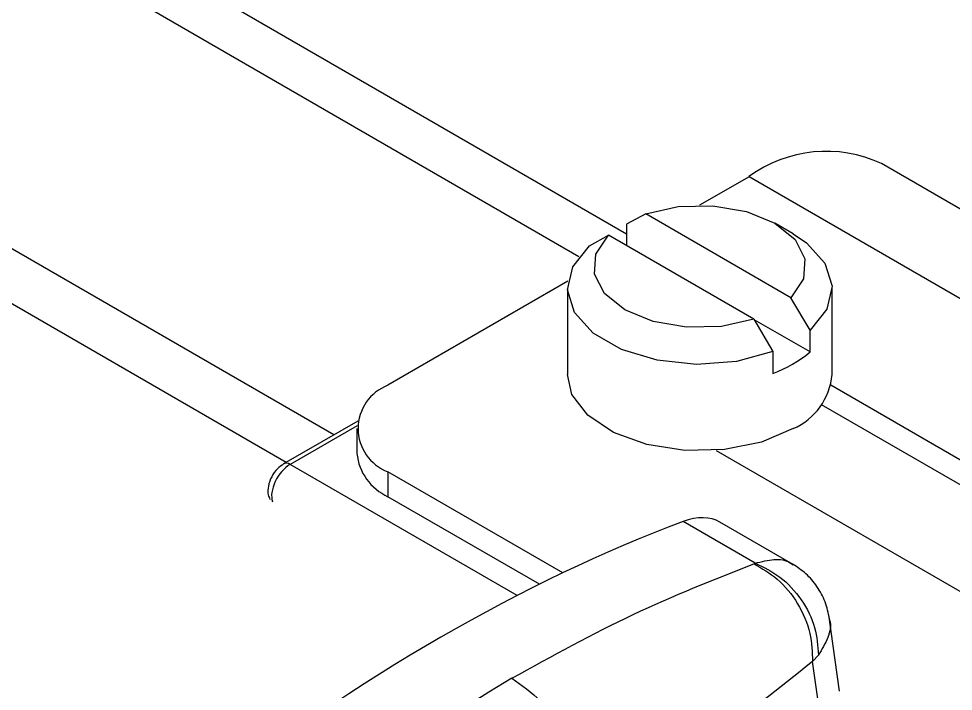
# Model space of a CAD drawing. Extents: x 7 to 135, y 1 to 99.
# Drawn here: x 95.08 to 96.184, y 18.346 to 19.14 of the extents above; entities that cross this region are included whole.
import ezdxf

# ---------------------------------------------------------------- set-up
doc = ezdxf.new("R2010")
doc.units = 0
doc.header["$MEASUREMENT"] = 0
doc.layers.add('OBJECT', color=7, linetype='CONTINUOUS')

msp = doc.modelspace()

# ---------------------------------------------------------------- linework, layer by layer
at = {"layer": 'OBJECT'}
for p, q in [((95.7981, 18.8852), (94.8431, 19.4365)), ((95.7418, 18.8585), (94.8204, 19.3905)), ((95.4522, 18.6483), (94.6969, 19.0843)), ((95.3959, 18.6158), (94.6798, 19.0292)), ((97.4427, 18.1929), (96.0992, 18.9685)), ((95.9427, 18.953), (95.8842, 18.9193)), ((97.2862, 18.1774), (95.9427, 18.953)), ((95.8206, 18.9092), (95.7981, 18.8968)), ((95.9922, 18.8101), (95.8206, 18.9092)), ((95.7981, 18.8968), (95.7981, 18.8715)), ((95.995, 18.8855), (95.9731, 18.8981)), ((95.7543, 18.8715), (95.7767, 18.8839)), ((95.9484, 18.7848), (95.7767, 18.8839)), ((95.7288, 18.8296), (95.5161, 18.7068)), ((95.7282, 18.8217), (95.7282, 18.7194)), ((96.0407, 18.7194), (96.0407, 18.8217)), ((96.0147, 18.7718), (95.9922, 18.8101)), ((95.9484, 18.7848), (95.9708, 18.7465)), ((96.0147, 18.7461), (95.9487, 18.7842)), ((96.0147, 18.7461), (96.0147, 18.7718)), ((95.9708, 18.7465), (95.9708, 18.7208)), ((96.4572, 18.4655), (96.0392, 18.7068)), ((96.4572, 18.4361), (96.0281, 18.6839)), ((95.4804, 18.6645), (95.3929, 18.6141)), ((95.4796, 18.659), (95.4004, 18.6133)), ((95.4795, 18.6557), (95.4795, 18.6263)), ((95.9038, 18.6299), (96.3229, 18.3879)), ((95.6686, 18.4585), (95.4004, 18.6133)), ((95.7228, 18.4854), (95.5161, 18.6047)), ((95.5161, 18.6047), (95.5161, 18.5753)), ((95.6951, 18.4719), (95.5161, 18.5753)), ((95.95, 18.4967), (95.8648, 18.5459)), ((95.9949, 18.4952), (95.9083, 18.5452)), ((95.9483, 18.496), (95.95, 18.4967)), ((96.0494, 18.3457), (96.037, 18.4357)), ((96.0247, 18.3884), (96.0177, 18.3806)), ((96.0292, 18.3007), (96.0177, 18.3806))]:
    msp.add_line(p, q, dxfattribs=at)
at = {"layer": 'OBJECT', "flags": 128}
for points in [[(95.8206, 18.9092), (95.859, 18.9178), (95.9001, 18.9187), (95.9395, 18.9119), (95.973, 18.8981), (95.997, 18.8788), (96.0087, 18.856), (96.0071, 18.8323), (95.9922, 18.8101)], [(95.9484, 18.7848), (95.91, 18.7762), (95.8689, 18.7753), (95.8294, 18.7821), (95.7959, 18.7959), (95.772, 18.8152), (95.7602, 18.838), (95.7618, 18.8617), (95.7767, 18.8839)], [(95.995, 18.8855), (96.0104, 18.875), (96.0324, 18.8508), (96.0407, 18.8238), (96.0346, 18.7967), (96.0147, 18.7718)], [(95.9708, 18.7465), (95.9278, 18.735), (95.8808, 18.7315), (95.8341, 18.7363), (95.792, 18.749), (95.7585, 18.7683), (95.7366, 18.7926), (95.7283, 18.8195), (95.7344, 18.8467), (95.7543, 18.8715)], [(95.995, 18.6556), (95.9575, 18.6397), (95.9135, 18.6308), (95.867, 18.6298), (95.822, 18.6367), (95.7826, 18.651), (95.7522, 18.6714), (95.7335, 18.6961), (95.7282, 18.7194)]]:
    msp.add_lwpolyline(points, dxfattribs=at)
at = {"layer": 'OBJECT'}
for centre, radius, start, end in [((96.034, 18.8284), 0.1546, 65.0758, 126.2346), ((95.9206, 18.8585), 0.1466, 290.0537, 309.941), ((95.9644, 18.7259), 0.0766, 293.5062, 355.1739), ((95.5354, 18.6557), 0.0546, 110.7835, 249.2167), ((95.542, 18.6326), 0.0629, 185.6949, 245.6254), ((95.3961, 18.6076), 0.0072, 52.7819, 115.9389)]:
    msp.add_arc(centre, radius, start, end, dxfattribs=at)
for centre, major_axis, ratio, start_param, end_param in [((95.4002, 18.5886), (0.0154, 0.0262), 0.572255, 0.789661, 2.667517), ((95.8454, 18.443), (0.0641, 0.1015), 0.548826, 0.021956, 0.625519), ((95.4949, 16.6204), (1.2089, 1.8994), 0.546317, 0.627208, 0.990716)]:
    msp.add_ellipse(centre, major_axis=major_axis, ratio=ratio, start_param=start_param, end_param=end_param, dxfattribs=at)
for points, knots in [([(95.3929, 18.6141), (95.3903, 18.6122), (95.3848, 18.6083), (95.3782, 18.5989), (95.3744, 18.5882), (95.3738, 18.5787), (95.376, 18.5738), (95.3767, 18.572)], [0, 0, 0, 0, 0.19595, 0.422902, 0.6586035, 0.8759218, 1, 1, 1, 1]), ([(95.6624, 18.3609), (95.7104, 18.3873), (95.8062, 18.4402), (95.9009, 18.4774), (95.9483, 18.496)], [0, 0, 0, 0, 0.4999999, 1, 1, 1, 1]), ([(95.9483, 18.496), (95.9578, 18.4907), (95.9777, 18.4796), (96.0014, 18.4498), (96.0167, 18.4147), (96.0174, 18.3917), (96.0177, 18.3806)], [0, 0, 0, 0, 0.2411698, 0.499999, 0.7588316, 1, 1, 1, 1]), ([(95.95, 18.4967), (95.9575, 18.4986), (95.9724, 18.5024), (95.9875, 18.5005), (95.9934, 18.4956), (95.9943, 18.4947)], [0, 0, 0, 0, 0.454564, 0.909132, 1, 1, 1, 1]), ([(95.95, 18.4967), (95.96, 18.4919), (95.9806, 18.482), (96.0057, 18.4545), (96.0223, 18.4216), (96.0239, 18.3992), (96.0247, 18.3884)], [0, 0, 0, 0, 0.2415616, 0.5000007, 0.7584403, 1, 1, 1, 1]), ([(96.0377, 18.431), (96.0363, 18.4378), (96.0334, 18.4513), (96.0236, 18.4694), (96.0107, 18.4847), (95.9999, 18.4919), (95.9947, 18.4953)], [0, 0, 0, 0, 0.258951, 0.516518, 0.765547, 1, 1, 1, 1]), ([(96.0374, 18.431), (96.0376, 18.4305), (96.04, 18.4236), (96.0369, 18.4086), (96.0287, 18.3952), (96.0247, 18.3884)], [0, 0, 0, 0, 0.031421, 0.515713, 1, 1, 1, 1]), ([(96.0177, 18.3806), (95.9783, 18.3492), (95.8991, 18.2861), (95.8053, 18.2294), (95.7581, 18.2009)], [0, 0, 0, 0, 0.496376, 1, 1, 1, 1]), ([(95.6624, 18.3609), (95.6145, 18.332), (95.5186, 18.2741), (95.4239, 18.202), (95.3766, 18.166)], [0, 0, 0, 0, 0.5, 1, 1, 1, 1]), ([(95.6624, 18.3609), (95.6741, 18.3527), (95.6984, 18.3357), (95.7299, 18.2935), (95.7524, 18.2454), (95.7562, 18.2153), (95.7581, 18.2009)], [0, 0, 0, 0, 0.240772, 0.499999, 0.759228, 1, 1, 1, 1])]:
    msp.add_open_spline(points, degree=3, knots=knots, dxfattribs=at)

doc.saveas('drawing.dxf')
